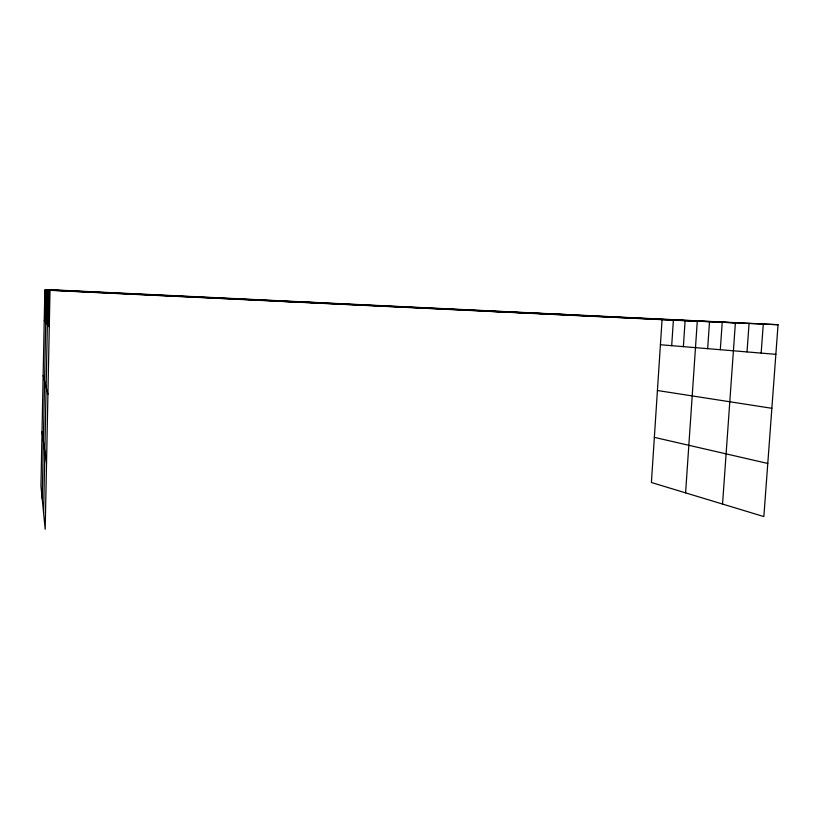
<?xml version="1.0" encoding="UTF-8"?>
<svg xmlns="http://www.w3.org/2000/svg" width="819" height="819" viewBox="0 0 819 819"><rect width="100%" height="100%" fill="white"/><g stroke="black" fill="none" stroke-linecap="round" stroke-linejoin="round"><path stroke-width="1.23" d="M50.031 289.711L44.84 290.08L40.95 486.056L45.188 529.289L50.031 289.711L778.05 324.713L763.851 516.574L651.402 482.504L662.059 319.656L778.05 324.713M44.717 320.946L45.332 290.049M45.209 321.58L45.844 290.008M42.209 498.873L46.376 289.977L697.286 321.191L685.595 492.864M46.253 322.921L46.918 289.936M46.806 323.628L47.482 289.895M43.591 513.042L48.075 289.844L735.39 322.85L722.542 504.064M47.983 325.133L48.7 289.803M48.618 325.942L49.345 289.752M671.693 345.679L673.382 320.147M683.374 346.642L685.114 320.659M707.667 348.659L709.52 321.724M720.3 349.713L722.215 322.276M747.02 351.924L749.068 323.444M761.158 353.102L763.277 324.068M274.58 301.095L327.436 303.05M482.841 311.066L572.266 314.813M44.84 290.08L662.059 319.656M660.411 344.738L775.859 354.32M657.422 390.509L771.867 408.302M654.35 437.356L767.782 463.462M44.236 320.331L49.283 326.791M43.141 375.471L47.922 394.297M42.025 431.818L46.529 463.144"/></g></svg>
